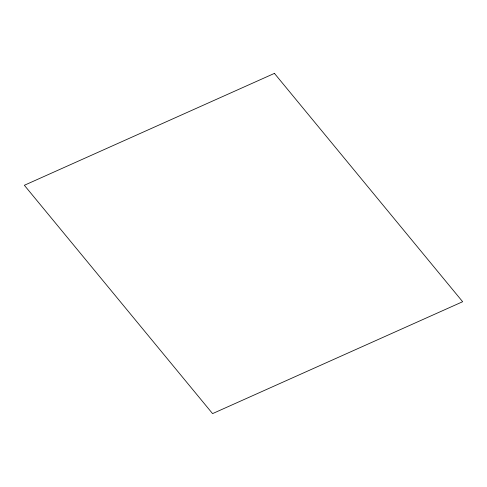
<?xml version="1.0" encoding="UTF-8"?>
<svg xmlns="http://www.w3.org/2000/svg" width="487" height="487" viewBox="0 0 487 487"><rect width="100%" height="100%" fill="white"/><g stroke="black" fill="none" stroke-linecap="round" stroke-linejoin="round"><path stroke-width="0.73" d="M274.431 73.385L24.35 185.279L212.569 413.615L462.65 301.721L274.431 73.385"/></g></svg>
